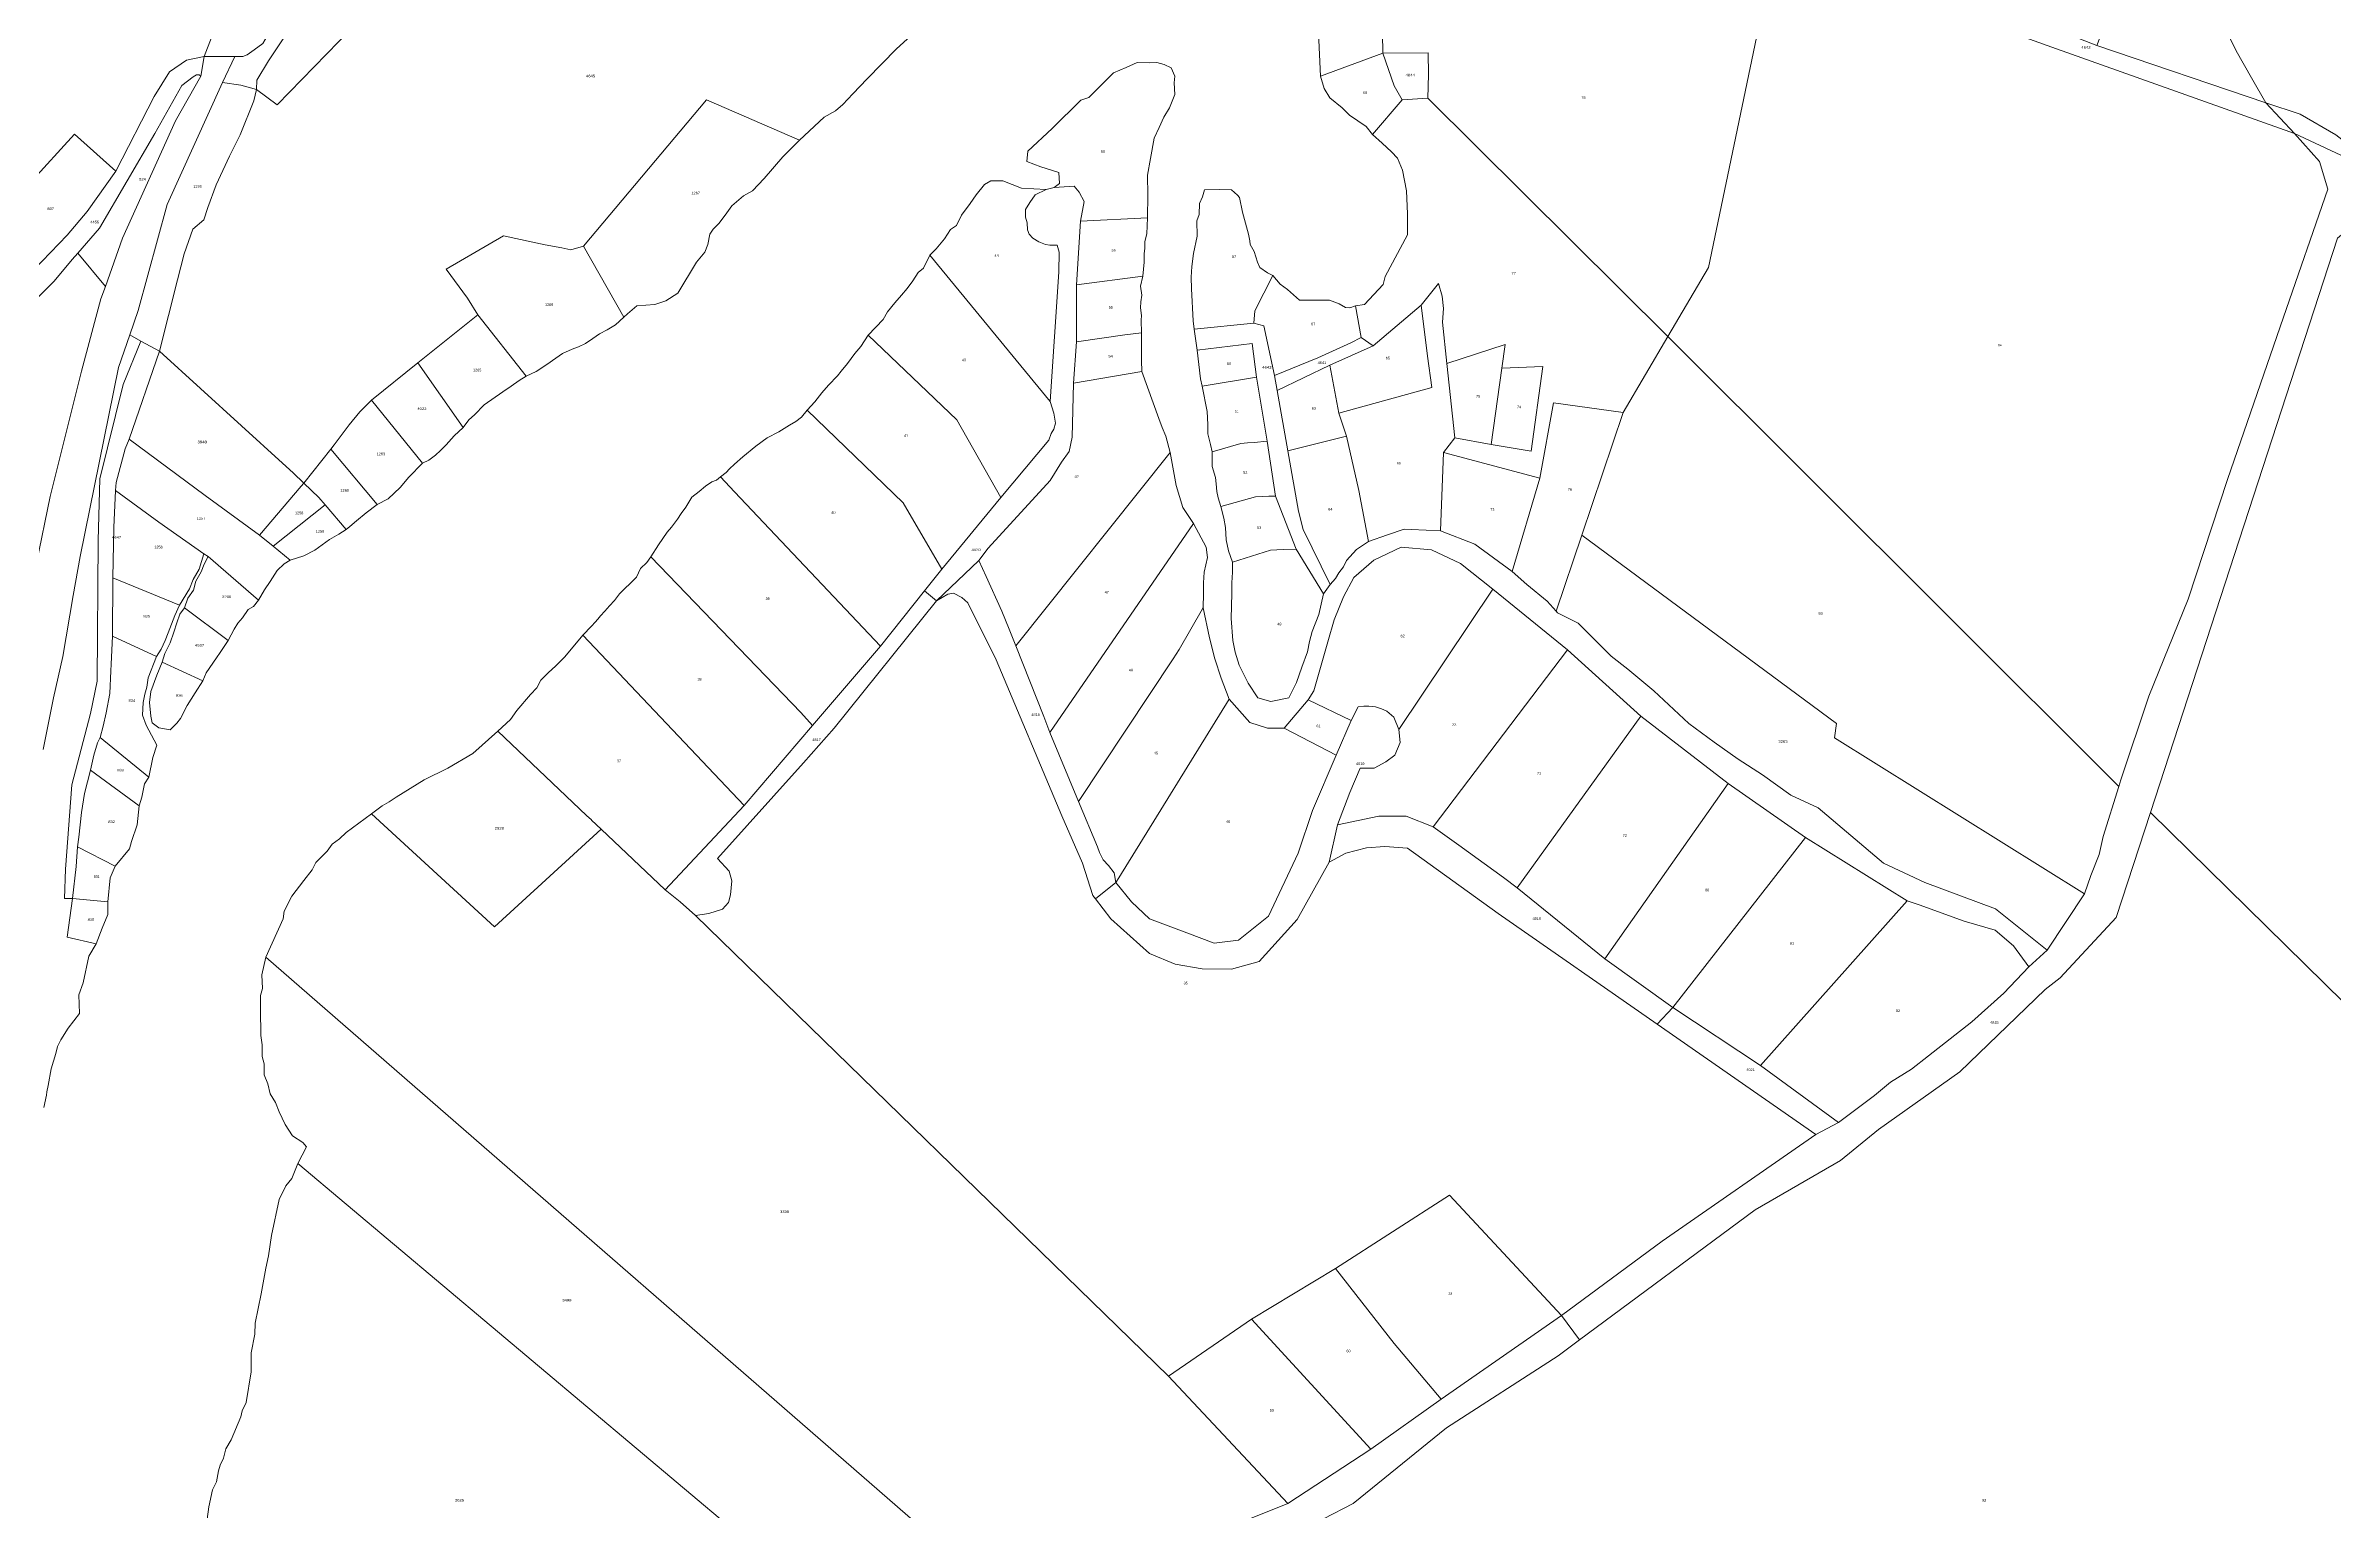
# Model space of a CAD drawing. Header units: metres. Extents: x 208626 to 229755, y 5040476 to 5064226.
# Drawn here: x 218932 to 220173, y 5042974 to 5043769 of the extents above; entities that cross this region are included whole.
import ezdxf

# ---------------------------------------------------------------- set-up
doc = ezdxf.new("R2010")
doc.units = ezdxf.units.M
doc.header["$LTSCALE"] = 0.56
doc.layers.add('6', color=7, linetype='Continuous', lineweight=13)
doc.layers.add('61', color=7, linetype='Continuous')

msp = doc.modelspace()

# ---------------------------------------------------------------- linework, layer by layer
at = {"layer": '6'}
for points in [[(218314.1113, 5045066.0185), (219204.8216, 5044172.7879), (219204.9107, 5044172.6985), (219239.8157, 5044141.6584), (219157.985, 5044013.0512), (219135.6842, 5043972.6972), (219104.2085, 5043917.9534), (219075.7407, 5043875.2517), (219043.2949, 5043816.5912), (219021.4711, 5043773.5678), (219017.4203, 5043763.2277), (219007.8264, 5043761.2023), (218998.6931, 5043754.9983), (218990.3798, 5043741.5609), (218969.6336, 5043701.1271), (218947.1979, 5043721.1393), (218923.1351, 5043694.7289)], [(219017.4203, 5043763.2277), (219021.4711, 5043773.5678), (219043.2949, 5043816.5912), (219075.7407, 5043875.2517), (219104.2085, 5043917.9534), (219135.6842, 5043972.6972), (219157.985, 5044013.0512), (219239.8157, 5044141.6584), (219404.3565, 5044429.334), (219549.0175, 5044668.791), (219575.1129, 5044711.4926)], [(219595.6553, 5044690.1969), (219439.7323, 5044429.3031), (219361.0068, 5044298.094), (219263.6634, 5044135.8549), (219246.2399, 5044105.5931), (219218.7292, 5044054.2396), (219181.1311, 5043994.633), (219174.1886, 5043982.9569), (219160.9565, 5043960.703), (219113.2712, 5043880.0048), (219082.0923, 5043822.2322), (219061.9178, 5043791.9703), (219049.4001, 5043770.3699), (219044.5651, 5043766.8087), (219040.7632, 5043764.2122), (219038.4204, 5043763.3343), (219034.2007, 5043763.3655), (219017.4203, 5043763.2277)], [(220173.8779, 5043720.7744), (220154.5832, 5043732.0877), (220135.9053, 5043738.1118), (220128.185, 5043751.6223), (220119.8214, 5043766.4195), (220106.9543, 5043792.1538), (220095.3738, 5043817.2447), (220087.9479, 5043832.454), (220083.0176, 5043842.878), (220078.3941, 5043856.8508), (220065.0767, 5043900.4517), (220061.7501, 5043912.8072), (220057.1437, 5043929.512), (220048.4136, 5043966.4472), (220048.021, 5043979.5336), (220043.1268, 5044004.8031), (220039.9587, 5044030.5441), (220035.6025, 5044043.6125), (220028.5456, 5044051.5335)], [(218993.2377, 5043603.4292), (219003.0016, 5043642.215), (219006.683, 5043656.2044), (219011.4096, 5043669.6334), (219017.3591, 5043674.6115), (219019.4364, 5043681.3374), (219023.9857, 5043693.7549), (219031.2369, 5043709.1715), (219036.9527, 5043720.8147), (219044.362, 5043739.2322), (219045.9514, 5043745.3389), (219057.0637, 5043737.1153), (219097.1526, 5043778.2539)], [(219408.3913, 5043781.3377), (219393.1299, 5043767.4329), (219377.1902, 5043751.154), (219369.3899, 5043743.0146), (219363.9636, 5043737.2492), (219359.8939, 5043733.8577), (219353.8547, 5043730.3996), (219340.3583, 5043717.9097), (219290.0714, 5043739.853), (219223.2653, 5043660.4296), (219216.444, 5043658.3761)], [(218926.4808, 5043488.4499), (218933.9144, 5043524.556), (218950.9056, 5043592.5206), (218961.525, 5043631.8126), (218963.9391, 5043638.6159), (218973.2064, 5043664.7329), (219001.879, 5043728.4497), (219015.6081, 5043752.6744), (219017.4203, 5043763.2277), (219034.2007, 5043763.3655), (219027.4264, 5043749.1819)], [(219027.4264, 5043749.1819), (218997.4794, 5043683.0788), (218981.702, 5043625.4409), (218977.1638, 5043612.3237), (218971.0825, 5043594.6445), (218950.1462, 5043492.1302), (218946.4057, 5043470.9338), (218940.7949, 5043437.8925), (218935.8075, 5043415.4493), (218930.1967, 5043387.3953)], [(220174.768, 5043664.6999), (220073.2638, 5043353.1551), (220054.7477, 5043296.3239), (220024.3134, 5043263.5204), (220016.1792, 5043257.2913), (219969.9626, 5043212.6327), (219925.8151, 5043181.3022), (219905.0764, 5043164.4799), (219858.7927, 5043137.7777), (219763.6438, 5043067.209), (219753.8274, 5043080.4872), (219808.3257, 5043120.7774), (219891.6947, 5043178.5609), (219904.0921, 5043185.1256), (219923.6789, 5043199.8157), (219932.2236, 5043206.9363), (219943.6165, 5043214.0568), (219952.8732, 5043221.1774), (219976.3711, 5043239.6909), (219993.7739, 5043255.26), (220007.3683, 5043269.5892), (220017.3048, 5043278.5884), (220037.5858, 5043309.1165), (220041.0265, 5043319.0738), (220045.5358, 5043330.4789), (220047.5991, 5043340.2689), (220056.1017, 5043367.2429), (220057.2786, 5043370.9764), (220072.4098, 5043416.37), (220093.7715, 5043468.8842), (220115.1332, 5043533.8594), (220145.3956, 5043621.9765), (220169.4276, 5043691.4021), (220165.0008, 5043706.3058), (220151.4766, 5043721.5143), (220227.2822, 5043686.0616)], [(219216.444, 5043658.3761), (219211.5219, 5043659.4403), (219202.4525, 5043661.2039), (219179.8799, 5043666.0239), (219148.8483, 5043647.8939), (219160.402, 5043632.1204), (219166.0086, 5043623.2274), (219133.3505, 5043597.1742), (219108.262, 5043576.8531), (219101.8831, 5043570.548), (219096.1953, 5043563.4636), (219088.0558, 5043552.6109), (219086.1468, 5043550.2233), (219071.5143, 5043531.9211), (219065.729, 5043537.475), (219060.0198, 5043542.6627), (218993.2377, 5043603.4292)], [(218923.295, 5043628.6267), (218936.0383, 5043641.3701), (218945.9395, 5043653.2593), (218948.9058, 5043656.6705), (218963.9391, 5043638.6159), (218961.525, 5043631.8126), (218950.9056, 5043592.5206), (218933.9144, 5043524.556), (218926.4808, 5043488.4499)], [(218930.1967, 5043387.3953), (218935.8075, 5043415.4493), (218940.7949, 5043437.8925), (218946.4057, 5043470.9338), (218950.1462, 5043492.1302), (218971.0825, 5043594.6445), (218977.1638, 5043612.3237), (218983.1681, 5043608.9005), (218973.4901, 5043585.385), (218960.9268, 5043534.1653), (218960.0721, 5043500.8313), (218959.5194, 5043424.5078), (218955.8133, 5043406.9885), (218945.706, 5043368.2438), (218942.3369, 5043322.424), (218941.6631, 5043306.5892), (218946.0219, 5043306.5735), (218943.2428, 5043285.59), (218958.9954, 5043281.9741), (218954.855, 5043275.246), (218951.905, 5043260.7535), (218949.531, 5043254.3097), (218949.8702, 5043244.1355), (218943.7656, 5043236.3352), (218939.8153, 5043229.8841), (218937.9159, 5043226.2209), (218937.1018, 5043222.5578), (218934.5241, 5043214.2818), (218932.896, 5043205.1918), (218932.082, 5043201.8), (218931.9463, 5043199.9006), (218930.5896, 5043193.2526)], [(219284.0352, 5043297.3414), (219291.2639, 5043298.3689), (219298.7528, 5043300.8652), (219301.998, 5043304.36), (219302.9965, 5043308.6037), (219303.7454, 5043316.0926), (219302.2476, 5043321.3348), (219296.0069, 5043328.3245), (219342.6154, 5043380.1848), (219359.1631, 5043398.9696), (219414.8305, 5043468.117), (219420.886, 5043471.6773), (219424.0668, 5043472.111), (219428.5601, 5043469.8644), (219431.8053, 5043466.8688), (219447.1638, 5043435.9957), (219482.7754, 5043351.5054), (219493.9477, 5043325.6695), (219499.5338, 5043308.2129), (219500.9537, 5043306.3873), (219509.3095, 5043295.6441), (219530.2575, 5043276.7909), (219544.1525, 5043271.0214), (219558.8865, 5043268.4117), (219574.7404, 5043268.2834), (219589.7242, 5043272.4455), (219610.3738, 5043295.2313), (219627.7984, 5043326.3189), (219636.8759, 5043331.2068), (219648.0482, 5043333.9999), (219658.0404, 5043334.747), (219670.3016, 5043333.9493), (219719.4878, 5043298.4371), (219805.7489, 5043238.3893), (219891.6947, 5043178.5609), (219808.3257, 5043120.7774), (219753.8274, 5043080.4872), (219692.9724, 5043145.6994), (219631.1648, 5043105.9222), (219585.6278, 5043078.4359)], [(219624.7256, 5042970.1325), (219640.7252, 5042978.455), (219691.4593, 5043019.3983), (219751.9841, 5043058.5614), (219763.6438, 5043067.209), (219858.7927, 5043137.7777), (219905.0764, 5043164.4799), (219925.8151, 5043181.3022), (219969.9626, 5043212.6327), (220016.1792, 5043257.2913), (220024.3134, 5043263.5204), (220054.7477, 5043296.3239), (220073.2638, 5043353.1551), (220188.741, 5043239.8993), (220237.696, 5043178.454), (220307.4776, 5043119.3533), (220323.2512, 5043108.1137), (220341.2707, 5043090.674), (220354.9, 5043077.4832), (220397.8063, 5043035.9575), (220387.9401, 5043026.7859), (220375.123, 5043019.6653), (220345.9287, 5043005.4241), (219974.1682, 5042605.9602)], [(219585.6278, 5043078.4359), (219540.5922, 5043047.4355), (219284.0352, 5043297.3414)], [(219019.1129, 5042969.9959), (219020.0485, 5042976.6228), (219021.9976, 5042985.9004), (219024.1026, 5042990.2664), (219025.35, 5042996.1136), (219026.2076, 5042999.3102), (219028.0008, 5043002.9744), (219029.1702, 5043008.0421), (219032.1328, 5043012.9538), (219037.3682, 5043025.4062), (219038.1188, 5043028.7842), (219040.241, 5043033.1463), (219042.9698, 5043049.8305), (219043.0477, 5043060.1217), (219044.9968, 5043070.257), (219045.0748, 5043076.1822), (219048.4272, 5043092.0868), (219051, 5043106.0422), (219052.3254, 5043112.8251), (219054.0406, 5043123.8179), (219058.1726, 5043143.3088), (219061.759, 5043150.7933), (219065.0334, 5043154.7694), (219068.3079, 5043162.8776), (219330.5275, 5042942.3347)], [(219459.1507, 5042919.7103), (219605.3894, 5042978.366), (219650.4462, 5043007.8742), (219688.5988, 5043034.9502), (219753.8274, 5043080.4872), (219763.6438, 5043067.209), (219751.9841, 5043058.5614), (219691.4593, 5043019.3983), (219640.7252, 5042978.455), (219624.7256, 5042970.1325)]]:
    msp.add_lwpolyline(points, dxfattribs=at)
for points in [[(219027.4264, 5043749.1819), (219034.2007, 5043763.3655), (219038.4204, 5043763.3343), (219040.7632, 5043764.2122), (219044.5651, 5043766.8087), (219049.4001, 5043770.3699), (219061.9178, 5043791.9703), (219082.0923, 5043822.2322), (219113.2712, 5043880.0048), (219160.9565, 5043960.703), (219174.1886, 5043982.9569), (219182.5611, 5043978.0163), (219111.8777, 5043858.2346), (219097.3565, 5043831.6125), (219087.1765, 5043812.9492), (219052.3515, 5043760.8821), (219046.0556, 5043750.4521), (219045.9514, 5043745.3389), (219037.3324, 5043747.7804)], [(219045.9514, 5043745.3389), (219046.0556, 5043750.4521), (219052.3515, 5043760.8821), (219087.1765, 5043812.9492), (219097.3565, 5043831.6125), (219144.6676, 5043877.1809), (219168.3374, 5043858.8227), (219097.1526, 5043778.2539), (219057.0637, 5043737.1153)], [(220044.1219, 5043769.2635), (220078.3941, 5043856.8508), (220083.0176, 5043842.878), (220087.9479, 5043832.454), (220095.3738, 5043817.2447), (220106.9543, 5043792.1538), (220119.8214, 5043766.4195), (220128.185, 5043751.6223), (220135.9053, 5043738.1118)], [(219656.4777, 5043786.3294), (219678.9137, 5043796.9146), (219692.9506, 5043806.8095), (219704.4563, 5043816.014), (219717.8029, 5043824.7583), (219729.3085, 5043831.2015), (219742.425, 5043834.193), (219745.9637, 5043826.044), (219793.5545, 5043816.6014), (219834.677, 5043814.0519), (219872.6861, 5043813.3436), (219865.7522, 5043803.2607), (219833.5178, 5043648.8044), (219811.4714, 5043611.4213), (219681.2895, 5043740.6776), (219681.6751, 5043753.4233), (219681.445, 5043765.2741), (219656.8013, 5043765.1602)], [(219865.7522, 5043803.2607), (219872.6861, 5043813.3436), (219910.69, 5043812.6355), (219933.8244, 5043808.8584), (219986.2309, 5043791.8617), (220044.1219, 5043769.2635), (220135.9053, 5043738.1118), (220151.4766, 5043721.5143), (220019.7522, 5043768.2552), (219967.3457, 5043787.1404), (219913.0507, 5043799.888)], [(219811.4714, 5043611.4213), (219833.5178, 5043648.8044), (219865.7522, 5043803.2607), (219913.0507, 5043799.888), (219967.3457, 5043787.1404), (220019.7522, 5043768.2552), (220151.4766, 5043721.5143), (220165.0008, 5043706.3058), (220169.4276, 5043691.4021), (220145.3956, 5043621.9765), (220115.1332, 5043533.8594), (220093.7715, 5043468.8842), (220072.4098, 5043416.37), (220057.2786, 5043370.9764), (220056.1017, 5043367.2429), (219963.2939, 5043459.8793)], [(219621.1437, 5043795.8994), (219656.4777, 5043786.3294), (219656.8013, 5043765.1602), (219622.9881, 5043752.5571)], [(218893.6373, 5043617.211), (218893.8605, 5043617.4434), (218916.0641, 5043638.1988), (218943.2634, 5043666.3287), (218954.0463, 5043679.1516), (218969.6336, 5043701.1271), (218990.3798, 5043741.5609), (218998.6931, 5043754.9983), (219007.8264, 5043761.2023), (219017.4203, 5043763.2277), (219015.6081, 5043752.6744), (219014.8619, 5043753.4206), (219013.3696, 5043753.4206), (219011.4689, 5043752.2895), (219005.4101, 5043747.4883), (218990.7994, 5043721.5758), (218960.6652, 5043670.1938), (218948.9058, 5043656.6705), (218945.9395, 5043653.2593), (218936.0383, 5043641.3701), (218923.295, 5043628.6267), (218902.8989, 5043607.4148)], [(219622.9881, 5043752.5571), (219656.8013, 5043765.1602), (219663.0359, 5043747.4403), (219667.4081, 5043739.8466), (219651.2136, 5043721.0385), (219647.7869, 5043725.2559), (219638.7686, 5043731.405), (219634.7393, 5043735.4343), (219628.0826, 5043740.8449), (219624.9803, 5043745.9732)], [(219656.8013, 5043765.1602), (219681.445, 5043765.2741), (219681.6751, 5043753.4233), (219681.2895, 5043740.6776), (219667.4081, 5043739.8466), (219663.0359, 5043747.4403)], [(218948.9058, 5043656.6705), (218960.6652, 5043670.1938), (218990.7994, 5043721.5758), (219005.4101, 5043747.4883), (219011.4689, 5043752.2895), (219013.3696, 5043753.4206), (219014.8619, 5043753.4206), (219015.6081, 5043752.6744), (219001.879, 5043728.4497), (218973.2064, 5043664.7329), (218963.9391, 5043638.6159)], [(218977.1638, 5043612.3237), (218981.702, 5043625.4409), (218997.4794, 5043683.0788), (219027.4264, 5043749.1819), (219037.3324, 5043747.7804), (219045.9514, 5043745.3389), (219044.362, 5043739.2322), (219036.9527, 5043720.8147), (219031.2369, 5043709.1715), (219023.9857, 5043693.7549), (219019.4364, 5043681.3374), (219017.3591, 5043674.6115), (219011.4096, 5043669.6334), (219006.683, 5043656.2044), (219003.0016, 5043642.215), (218993.2377, 5043603.4292), (218983.1681, 5043608.9005)], [(219463.7337, 5043706.2817), (219464.3909, 5043711.9775), (219477.535, 5043724.2454), (219493.089, 5043739.5802), (219497.38, 5043740.9476), (219510.8336, 5043754.477), (219517.6247, 5043757.3249), (219523.5396, 5043759.9537), (219530.3472, 5043759.915), (219534.2603, 5043759.9514), (219538.3155, 5043758.914), (219541.9936, 5043757.2164), (219544.0684, 5043752.6896), (219543.6939, 5043749.0002), (219544.0684, 5043742.5986), (219541.2391, 5043735.4311), (219537.9981, 5043730.3793), (219535.5884, 5043724.6835), (219532.8456, 5043719.0215), (219530.7689, 5043708.0343), (219529.2354, 5043698.8334), (219529.4544, 5043688.099), (219529.2354, 5043675.8311), (219492.8774, 5043673.9936), (219494.9195, 5043684.5974), (219492.1551, 5043689.6655), (219489.3907, 5043692.8906), (219478.6304, 5043692.2613), (219481.4783, 5043694.452), (219481.1222, 5043700.3031), (219471.4011, 5043703.4338)], [(219223.2653, 5043660.4296), (219290.0714, 5043739.853), (219340.3583, 5043717.9097), (219331.4482, 5043708.7876), (219321.2778, 5043697.1871), (219314.9214, 5043690.3539), (219310.154, 5043687.6524), (219303.7861, 5043682.2517), (219300.1426, 5043677.1642), (219296.6465, 5043672.7147), (219293.6272, 5043669.6954), (219291.7203, 5043666.9939), (219290.7088, 5043661.2812), (219289.013, 5043657.2115), (219284.6042, 5043651.7852), (219274.4299, 5043634.828), (219267.9862, 5043630.7583), (219261.8816, 5043628.7235), (219252.1513, 5043628.0606), (219247.099, 5043623.736), (219245.1027, 5043621.8599)], [(219642.0072, 5043628.0294), (219646.9747, 5043628.749), (219657.0154, 5043639.6534), (219658.095, 5043643.864), (219670.1871, 5043666.5366), (219670.1871, 5043677.9809), (219669.6473, 5043690.3968), (219667.474, 5043701.7072), (219664.92, 5043708.1228), (219661.6644, 5043711.5388), (219656.4853, 5043716.294), (219651.2136, 5043721.0385), (219667.4081, 5043739.8466), (219681.2895, 5043740.6776), (219811.4714, 5043611.4213), (219787.302, 5043570.2023), (219749.4689, 5043575.4161), (219742.1042, 5043534.5295), (219689.7444, 5043548.5228), (219695.9352, 5043556.4711), (219715.654, 5043552.753), (219737.279, 5043549.2588), (219743.6787, 5043595.0543), (219721.4705, 5043594.2612), (219723.1592, 5043607.0589), (219691.6888, 5043596.7447), (219689.3188, 5043619.2219), (219689.8063, 5043626.6433), (219689.1348, 5043633.3588), (219687.1201, 5043640.0743), (219677.7524, 5043628.4171), (219651.579, 5043606.4146), (219645.1434, 5043610.7796)], [(220135.9053, 5043738.1118), (220154.5832, 5043732.0877), (220173.8779, 5043720.7744), (220195.2404, 5043704.2061), (220244.3681, 5043702.8649), (220447.1298, 5043651.3489), (220729.3767, 5043573.8926), (220725.7221, 5043554.3311), (220227.2822, 5043686.0616), (220151.4766, 5043721.5143)], [(218895.2816, 5043660.4827), (218923.1351, 5043694.7289), (218947.1979, 5043721.1393), (218969.6336, 5043701.1271), (218954.0463, 5043679.1516), (218943.2634, 5043666.3287), (218916.0641, 5043638.1988)], [(219408.234, 5043473.4275), (219417.6285, 5043485.2663), (219449.7455, 5043524.1486), (219475.7448, 5043555.1488), (219476.9509, 5043558.8172), (219478.3331, 5043561.1208), (219479.2545, 5043564.346), (219478.3331, 5043569.8748), (219476.3344, 5043576.0873), (219481.0401, 5043646.4759), (219481.2592, 5043657.2102), (219480.1639, 5043660.9344), (219476.2206, 5043660.9344), (219473.8109, 5043661.3726), (219470.3058, 5043662.687), (219467.0197, 5043664.6586), (219465.0481, 5043666.8493), (219464.1718, 5043669.259), (219463.9528, 5043672.9832), (219463.0765, 5043676.0502), (219463.0765, 5043680.2125), (219465.3348, 5043684.088), (219468.3341, 5043688.3181), (219474.249, 5043691.166), (219478.6304, 5043692.2613), (219489.3907, 5043692.8906), (219492.1551, 5043689.6655), (219494.9195, 5043684.5974), (219492.8774, 5043673.9936), (219490.7729, 5043639.4455), (219490.7729, 5043608.5764), (219489.0598, 5043586.1231), (219488.3615, 5043556.7959), (219486.7238, 5043548.9969), (219482.4801, 5043543.2554), (219476.489, 5043533.2702), (219442.789, 5043496.5747), (219437.7964, 5043489.8347), (219414.8305, 5043468.117)], [(219411.1571, 5043655.4577), (219414.6622, 5043658.9628), (219419.0436, 5043664.4395), (219422.3296, 5043669.4781), (219425.6156, 5043671.6688), (219428.2445, 5043677.1455), (219433.064, 5043683.4985), (219436.35, 5043688.3181), (219440.7314, 5043693.7948), (219444.2365, 5043695.7664), (219450.8086, 5043695.7664), (219460.8858, 5043691.8232), (219474.249, 5043691.166), (219468.3341, 5043688.3181), (219465.3348, 5043684.088), (219463.0765, 5043680.2125), (219463.0765, 5043676.0502), (219463.9528, 5043672.9832), (219464.1718, 5043669.259), (219465.0481, 5043666.8493), (219467.0197, 5043664.6586), (219470.3058, 5043662.687), (219473.8109, 5043661.3726), (219476.2206, 5043660.9344), (219480.1639, 5043660.9344), (219481.2592, 5043657.2102), (219481.0401, 5043646.4759), (219476.3344, 5043576.0873)], [(219552.8205, 5043643.4984), (219553.2096, 5043649.4317), (219554.233, 5043656.3879), (219556.1764, 5043665.7809), (219555.9605, 5043674.2021), (219557.256, 5043677.549), (219557.364, 5043683.4871), (219559.0914, 5043687.1579), (219560.1241, 5043690.9469), (219568.1761, 5043691.0477), (219574.8018, 5043690.9469), (219577.9853, 5043688.1296), (219579.1729, 5043686.726), (219580.7771, 5043678.9158), (219583.9233, 5043666.9685), (219584.787, 5043663.2977), (219585.003, 5043661.3543), (219587.0336, 5043657.465), (219588.8212, 5043651.6554), (219590.0714, 5043648.7906), (219594.288, 5043645.8587), (219597.2282, 5043644.4501), (219587.4227, 5043625.2871), (219586.9767, 5043618.5842), (219554.6048, 5043615.464), (219554.0719, 5043619.9062), (219553.1123, 5043637.176)], [(220073.2638, 5043353.1551), (220174.768, 5043664.6999), (220196.7511, 5043683.0566), (220227.2822, 5043686.0616), (220725.7221, 5043554.3311), (220699.6429, 5043433.0841), (220688.4, 5043381.6878), (220681.9754, 5043349.5652), (220667.7785, 5043278.854), (220596.514, 5043220.6752), (220404.9193, 5043042.5696), (220397.8063, 5043035.9575), (220354.9, 5043077.4832), (220341.2707, 5043090.674), (220323.2512, 5043108.1137), (220307.4776, 5043119.3533), (220237.696, 5043178.454), (220188.741, 5043239.8993)], [(219490.7729, 5043639.4455), (219492.8774, 5043673.9936), (219529.2354, 5043675.8311), (219528.7972, 5043667.0684), (219527.7019, 5043662.906), (219527.7019, 5043659.4009), (219527.4828, 5043656.334), (219527.4828, 5043651.7335), (219526.7101, 5043644.0528)], [(219148.8483, 5043647.8939), (219179.8799, 5043666.0239), (219202.4525, 5043661.2039), (219211.5219, 5043659.4403), (219216.444, 5043658.3761), (219223.2653, 5043660.4296), (219245.1027, 5043621.8599), (219240.7097, 5043617.7314), (219236.1013, 5043615.0299), (219231.9696, 5043612.8051), (219228.3065, 5043610.4097), (219224.3418, 5043607.561), (219220.528, 5043605.813), (219217.0319, 5043604.5417), (219211.9467, 5043602.158), (219208.2918, 5043599.6154), (219203.3655, 5043596.2783), (219197.6447, 5043592.4644), (219192.2405, 5043589.9066), (219166.0086, 5043623.2274), (219160.402, 5043632.1204)], [(219377.7477, 5043612.1492), (219385.7451, 5043620.6257), (219388.1548, 5043624.788), (219392.0981, 5043629.6075), (219395.8222, 5043633.7698), (219398.8892, 5043637.494), (219401.9562, 5043641.6563), (219404.7469, 5043646.1494), (219407.652, 5043648.4475), (219411.1571, 5043655.4577), (219476.3344, 5043576.0873), (219478.3331, 5043569.8748), (219479.2545, 5043564.346), (219478.3331, 5043561.1208), (219476.9509, 5043558.8172), (219475.7448, 5043555.1488), (219449.7455, 5043524.1486), (219425.7463, 5043566.1489)], [(219490.7729, 5043608.5764), (219490.7729, 5043639.4455), (219526.7101, 5043644.0528), (219525.4572, 5043638.6933), (219526.1509, 5043633.8376), (219525.6884, 5043630.1381), (219525.4572, 5043626.901), (219526.0485, 5043622.7433), (219525.8158, 5043620.183), (219526.0097, 5043613.3943), (219516.8514, 5043612.2822)], [(219586.9767, 5043618.5842), (219587.4227, 5043625.2871), (219597.2282, 5043644.4501), (219601.1773, 5043639.8633), (219605.1466, 5043636.9538), (219611.735, 5043631.0354), (219627.9584, 5043631.042), (219633.2403, 5043629.0433), (219636.7146, 5043627.058), (219639.0543, 5043627.0152), (219642.0072, 5043628.0294), (219645.1434, 5043610.7796), (219639.5473, 5043608.0556), (219621.6391, 5043599.8623), (219598.1387, 5043590.2367), (219592.3342, 5043617.25)], [(219633.0634, 5043569.8744), (219683.4407, 5043583.7966), (219681.1551, 5043600.8116), (219677.7524, 5043628.4171), (219687.1201, 5043640.0743), (219689.1348, 5043633.3588), (219689.8063, 5043626.6433), (219689.3188, 5043619.2219), (219691.6888, 5043596.7447), (219695.9352, 5043556.4711), (219689.7444, 5043548.5228), (219688.1581, 5043505.9571), (219680.4338, 5043506.4159), (219672.3005, 5043506.7172), (219668.3677, 5043506.8628), (219659.4806, 5043503.7626), (219649.1514, 5043500.1594), (219643.7887, 5043527.8667), (219637.0854, 5043557.3615)], [(219628.1476, 5043595.7941), (219651.579, 5043606.4146), (219677.7524, 5043628.4171), (219681.1551, 5043600.8116), (219683.4407, 5043583.7966), (219633.0634, 5043569.8744)], [(219133.3505, 5043597.1742), (219166.0086, 5043623.2274), (219192.2405, 5043589.9066), (219188.4278, 5043587.5382), (219184.0118, 5043584.4208), (219179.5288, 5043581.3406), (219169.3829, 5043574.3634), (219164.1144, 5043568.9455), (219161.1541, 5043566.1346), (219157.9168, 5043562.1123)], [(219344.6076, 5043571.425), (219348.8447, 5043576.0593), (219352.4859, 5043580.8261), (219356.1934, 5043584.997), (219361.0925, 5043590.1609), (219363.0787, 5043592.5443), (219366.4551, 5043596.8476), (219370.4274, 5043602.1439), (219373.8038, 5043606.05), (219377.7477, 5043612.1492), (219425.7463, 5043566.1489), (219449.7455, 5043524.1486), (219417.6285, 5043485.2663), (219396.6292, 5043521.2665)], [(219489.0598, 5043586.1231), (219490.7729, 5043608.5764), (219516.8514, 5043612.2822), (219526.0097, 5043613.3943), (219526.0485, 5043604.0453), (219525.971, 5043598.3815), (219526.0679, 5043592.4075)], [(219554.6048, 5043615.464), (219586.9767, 5043618.5842), (219592.3342, 5043617.25), (219598.1387, 5043590.2367), (219599.4782, 5043582.1997), (219605.3561, 5043549.3174), (219611.1657, 5043516.6944), (219613.678, 5043506.6909), (219628.3507, 5043476.8394), (219624.6099, 5043471.8889), (219609.825, 5043496.1374), (219598.6107, 5043524.8893), (219594.1839, 5043554.6801), (219588.3157, 5043589.3437), (219586.0832, 5043607.6503), (219556.1676, 5043604.0782)], [(219764.847, 5043503.6547), (219787.302, 5043570.2023), (219811.4714, 5043611.4213), (219963.2939, 5043459.8793), (220056.1017, 5043367.2429), (220047.5991, 5043340.2689), (220045.5358, 5043330.4789), (220041.0265, 5043319.0738), (220037.5858, 5043309.1165), (219901.8499, 5043393.6732), (219902.9625, 5043401.4613)], [(218941.6631, 5043306.5892), (218942.3369, 5043322.424), (218945.706, 5043368.2438), (218955.8133, 5043406.9885), (218959.5194, 5043424.5078), (218960.0721, 5043500.8313), (218960.9268, 5043534.1653), (218973.4901, 5043585.385), (218983.1681, 5043608.9005), (218993.2377, 5043603.4292), (218976.7461, 5043555.7308), (218974.716, 5043550.4319), (218969.6969, 5043532.2379), (218969.4713, 5043527.8371), (218968.4422, 5043507.7701), (218967.897, 5043480.5937), (218967.7292, 5043448.8916), (218967.0435, 5043433.637), (218966.8839, 5043430.0867), (218966.3361, 5043417.8238), (218964.3836, 5043407.269), (218962.7686, 5043399.986), (218961.1036, 5043393.9596), (218959.6585, 5043391.0695), (218957.6246, 5043384.2884), (218955.8222, 5043376.1776), (218952.668, 5043363.5608), (218950.8656, 5043353.1971), (218949.5429, 5043339.7691), (218948.7382, 5043334.5528), (218948.0978, 5043323.8732), (218946.0219, 5043306.5735)], [(218976.7461, 5043555.7308), (218993.2377, 5043603.4292), (219060.0198, 5043542.6627), (219065.729, 5043537.475), (219071.5143, 5043531.9211), (219070.1805, 5043530.2528), (219047.5422, 5043503.5784), (219018.0954, 5043525.1457)], [(219556.1676, 5043604.0782), (219586.0832, 5043607.6503), (219588.3157, 5043589.3437), (219558.8466, 5043584.4322), (219557.9536, 5043588.4507)], [(219598.1387, 5043590.2367), (219621.6391, 5043599.8623), (219639.5473, 5043608.0556), (219645.1434, 5043610.7796), (219651.579, 5043606.4146), (219628.1476, 5043595.7941), (219599.4782, 5043582.1997)], [(219691.6888, 5043596.7447), (219723.1592, 5043607.0589), (219721.4705, 5043594.2612), (219715.654, 5043552.753), (219695.9352, 5043556.4711)], [(219108.262, 5043576.8531), (219133.3505, 5043597.1742), (219157.9168, 5043562.1123), (219153.1495, 5043557.5039), (219148.8589, 5043552.7366), (219145.6807, 5043549.5583), (219142.9792, 5043547.0158), (219139.3242, 5043544.3143), (219135.9883, 5043542.6627)], [(219437.7964, 5043489.8347), (219442.789, 5043496.5747), (219476.489, 5043533.2702), (219482.4801, 5043543.2554), (219486.7238, 5043548.9969), (219488.3615, 5043556.7959), (219489.0598, 5043586.1231), (219526.0679, 5043592.4075), (219535.3103, 5043566.8819), (219537.2111, 5043561.9941), (219539.1427, 5043557.3674), (219541.5559, 5043548.5524), (219457.7375, 5043443.7066), (219454.1464, 5043452.7541), (219450.1453, 5043462.3667), (219441.6515, 5043481.2597)], [(219558.8466, 5043584.4322), (219588.3157, 5043589.3437), (219594.1839, 5043554.6801), (219587.0358, 5043553.8895), (219583.4468, 5043553.6651), (219579.8856, 5043553.4426), (219564.2422, 5043548.8705), (219563.3484, 5043552.8926), (219562.0077, 5043558.7021), (219562.0077, 5043563.6179), (219561.5608, 5043570.7682)], [(219599.4782, 5043582.1997), (219628.1476, 5043595.7941), (219633.0634, 5043569.8744), (219637.0854, 5043557.3615), (219605.3561, 5043549.3174)], [(219715.654, 5043552.753), (219721.4705, 5043594.2612), (219743.6787, 5043595.0543), (219737.279, 5043549.2588)], [(219086.1468, 5043550.2233), (219088.0558, 5043552.6109), (219096.1953, 5043563.4636), (219101.8831, 5043570.548), (219108.262, 5043576.8531), (219135.9883, 5043542.6627), (219128.5985, 5043535.12), (219123.7509, 5043529.5355), (219117.2355, 5043523.3379), (219111.3022, 5043520.1977)], [(219727.1209, 5043483.9925), (219742.1042, 5043534.5295), (219749.4689, 5043575.4161), (219787.302, 5043570.2023), (219764.847, 5043503.6547), (219750.9174, 5043462.3728), (219746.0582, 5043467.8858), (219734.9935, 5043476.8818)], [(219297.6685, 5043535.2773), (219300.714, 5043537.6607), (219302.5015, 5043539.5806), (219305.1497, 5043542.1626), (219309.784, 5043546.1349), (219316.8017, 5043551.9609), (219322.8925, 5043556.529), (219329.3143, 5043559.7068), (219335.0079, 5043563.2819), (219338.3844, 5043565.268), (219341.496, 5043567.7176), (219344.6076, 5043571.425), (219396.6292, 5043521.2665), (219417.6285, 5043485.2663), (219408.234, 5043473.4275), (219384.3936, 5043443.3839), (219305.1067, 5043527.2306)], [(218969.4713, 5043527.8371), (218969.6969, 5043532.2379), (218974.716, 5043550.4319), (218976.7461, 5043555.7308), (219018.0954, 5043525.1457), (219047.5422, 5043503.5784), (219054.9267, 5043497.6121), (219064.1911, 5043490.034), (219060.8219, 5043488.0596), (219057.167, 5043484.4046), (219053.3088, 5043478.4832), (219050.2565, 5043474.0743), (219046.9966, 5043468.3546), (219019.7535, 5043492.1156), (219017.2802, 5043493.4626), (218992.9667, 5043510.625)], [(219071.5143, 5043531.9211), (219086.1468, 5043550.2233), (219111.3022, 5043520.1977), (219105.3171, 5043515.7102), (219100.1105, 5043511.38), (219096.577, 5043508.4003), (219094.5112, 5043506.8112), (219083.0888, 5043520.1152), (219079.7288, 5043524.0352)], [(219564.2422, 5043540.8265), (219564.2422, 5043543.061), (219564.2422, 5043548.8705), (219579.8856, 5043553.4426), (219583.4468, 5043553.6651), (219587.0358, 5043553.8895), (219594.1839, 5043554.6801), (219598.6107, 5043524.8893), (219595.0356, 5043524.8893), (219591.4465, 5043524.6649), (219587.8853, 5043524.4424), (219568.9676, 5043519.2235), (219567.6116, 5043523.8892), (219566.9235, 5043527.4198), (219566.4766, 5043531.4418), (219566.0297, 5043535.0169)], [(219605.3561, 5043549.3174), (219637.0854, 5043557.3615), (219643.7887, 5043527.8667), (219649.1514, 5043500.1594), (219642.6861, 5043495.8971), (219637.1206, 5043489.8256), (219635.6027, 5043486.4526), (219633.073, 5043483.2482), (219631.2178, 5043480.2125), (219628.3507, 5043476.8394), (219613.678, 5043506.6909), (219611.1657, 5043516.6944)], [(219457.7375, 5043443.7066), (219541.5559, 5043548.5524), (219544.8145, 5043530.6303), (219548.3645, 5043518.7333), (219554.2413, 5043509.9016), (219476.2663, 5043396.6272), (219472.9997, 5043405.272)], [(219688.1581, 5043505.9571), (219689.7444, 5043548.5228), (219742.1042, 5043534.5295), (219727.1209, 5043483.9925), (219706.7026, 5043498.7908)], [(218967.897, 5043480.5937), (218968.4422, 5043507.7701), (218969.4713, 5043527.8371), (218992.9667, 5043510.625), (219017.2802, 5043493.4626), (219014.7376, 5043485.1992), (219011.5594, 5043479.6373), (219009.574, 5043474.5849), (219004.0761, 5043465.6508)], [(219047.5422, 5043503.5784), (219070.1805, 5043530.2528), (219071.5143, 5043531.9211), (219079.7288, 5043524.0352), (219083.0888, 5043520.1152), (219054.9267, 5043497.6121)], [(219259.7333, 5043491.9133), (219264.0366, 5043498.3352), (219268.6709, 5043505.2204), (219270.9219, 5043508.001), (219274.2321, 5043512.3043), (219276.2183, 5043515.4159), (219278.8664, 5043518.7924), (219282.1105, 5043524.2211), (219286.0165, 5043527.3328), (219289.393, 5043530.1796), (219292.968, 5043532.5629), (219295.4176, 5043533.4898), (219297.6685, 5043535.2773), (219305.1067, 5043527.2306), (219384.3936, 5043443.3839), (219347.4306, 5043400.4674), (219341.2204, 5043407.4399)], [(219568.9676, 5043519.2235), (219587.8853, 5043524.4424), (219591.4465, 5043524.6649), (219595.0356, 5043524.8893), (219598.6107, 5043524.8893), (219609.825, 5043496.1374), (219603.0353, 5043495.8891), (219599.4463, 5043495.6647), (219595.8851, 5043495.4422), (219575.4145, 5043488.9872), (219573.18, 5043495.2436), (219571.8393, 5043501.0532), (219571.6115, 5043507.8891), (219570.6115, 5043512.8892)], [(219054.9267, 5043497.6121), (219083.0888, 5043520.1152), (219094.5112, 5043506.8112), (219090.5662, 5043504.2588), (219085.4532, 5043501.2492), (219077.5076, 5043495.5284), (219071.6225, 5043492.388), (219064.1911, 5043490.034)], [(219476.2663, 5043396.6272), (219554.2413, 5043509.9016), (219560.9642, 5043497.1967), (219561.8541, 5043491.5011), (219560.0526, 5043483.6245), (219559.6057, 5043477.8149), (219559.6057, 5043472.0053), (219559.3487, 5043464.1699), (219559.0148, 5043463.7415), (219546.3177, 5043441.5818), (219543.0657, 5043436.6621), (219491.8529, 5043359.1864)], [(219750.9174, 5043462.3728), (219764.847, 5043503.6547), (219902.9625, 5043401.4613), (219901.8499, 5043393.6732), (220037.5858, 5043309.1165), (220017.3048, 5043278.5884), (219989.3172, 5043300.942), (219950.9752, 5043315.2813), (219928.552, 5043325.8053), (219910.7541, 5043340.6841), (219892.9492, 5043355.8452), (219878.295, 5043362.5587), (219862.9093, 5043373.6466), (219849.635, 5043382.1994), (219836.5683, 5043391.3744), (219822.8561, 5043401.4613), (219803.9421, 5043419.2628), (219789.7963, 5043431.059), (219780.7189, 5043438.0416), (219772.3397, 5043446.4208), (219762.7763, 5043455.9782), (219751.6504, 5043461.5412)], [(219006.825, 5043464.2763), (219008.5431, 5043469.4306), (219011.6357, 5043473.8977), (219013.0102, 5043478.7084), (219015.8966, 5043483.7845), (219017.4773, 5043487.9861), (219019.7535, 5043492.1156), (219046.9966, 5043468.3546), (219044.2951, 5043465.0174), (219041.4347, 5043463.2694), (219038.2565, 5043458.8199), (219035.6751, 5043455.9621), (219033.8301, 5043452.7575), (219030.4313, 5043446.5426)], [(219222.8574, 5043449.4762), (219227.5579, 5043454.2429), (219229.6102, 5043456.4939), (219231.0005, 5043458.0828), (219232.5232, 5043459.8703), (219234.9066, 5043462.5185), (219237.29, 5043465.2329), (219240.0706, 5043468.2783), (219242.8511, 5043471.9195), (219245.6317, 5043474.7001), (219248.6109, 5043477.4807), (219252.0536, 5043480.8571), (219254.1617, 5043485.5021), (219257.5486, 5043488.8017), (219259.7333, 5043491.9133), (219341.2204, 5043407.4399), (219347.4306, 5043400.4674), (219310.4854, 5043357.0318)], [(219414.8305, 5043468.117), (219437.7964, 5043489.8347), (219441.6515, 5043481.2597), (219450.1453, 5043462.3667), (219454.1464, 5043452.7541), (219457.7375, 5043443.7066), (219472.9997, 5043405.272), (219476.2663, 5043396.6272), (219491.8529, 5043359.1864), (219502.1173, 5043334.5285), (219503.1173, 5043331.5285), (219505.1172, 5043327.5285), (219508.1171, 5043324.5285), (219511.117, 5043320.5284), (219512.0713, 5043315.2813), (219500.9537, 5043306.3873), (219499.5338, 5043308.2129), (219493.9477, 5043325.6695), (219482.7754, 5043351.5054), (219447.1638, 5043435.9957), (219431.8053, 5043466.8688), (219428.5601, 5043469.8644), (219424.0668, 5043472.111), (219420.886, 5043471.6773)], [(219574.6263, 5043458.3773), (219574.9676, 5043472.0053), (219574.9676, 5043477.8149), (219575.4145, 5043483.6245), (219575.4145, 5043488.9872), (219595.8851, 5043495.4422), (219599.4463, 5043495.6647), (219603.0353, 5043495.8891), (219609.825, 5043496.1374), (219624.6099, 5043471.8889), (219622.1501, 5043460.6418), (219618.6219, 5043451.4685), (219617.0138, 5043445.9375), (219616.0923, 5043440.4087), (219612.8672, 5043432.1155), (219610.1028, 5043423.8223), (219605.9205, 5043415.4812), (219596.0417, 5043413.3643), (219588.9853, 5043415.4812), (219583.841, 5043423.3615), (219578.9896, 5043433.1258), (219576.7551, 5043440.2761), (219575.5783, 5043446.5291)], [(219616.4579, 5043414.4047), (219619.4192, 5043419.1884), (219627.1002, 5043445.7226), (219630.543, 5043457.6764), (219635.4794, 5043470.1619), (219641.0655, 5043480.6359), (219652.0296, 5043490.1679), (219666.773, 5043497.0789), (219683.3594, 5043495.6967), (219699.0216, 5043488.3168), (219716.4783, 5043474.3515), (219665.5048, 5043398.2404), (219662.7977, 5043404.9169), (219659.1361, 5043408.1062), (219656.1831, 5043409.5236), (219652.8758, 5043410.5866), (219649.2141, 5043410.941), (219646.4886, 5043410.8503), (219643.4263, 5043410.4685), (219639.669, 5043403.1283)], [(218967.7292, 5043448.8916), (218967.897, 5043480.5937), (219004.0761, 5043465.6508), (219001.548, 5043460.0912), (218997.893, 5043450.7154), (218996.3039, 5043446.5837), (218994.238, 5043441.8164), (218991.7057, 5043437.8175)], [(218994.637, 5043434.7337), (218996.1728, 5043439.5356), (218999.0459, 5043445.2472), (219001.0808, 5043451.0126), (219002.7016, 5043456.0294), (219004.2495, 5043460.8857), (219006.825, 5043464.2763), (219030.4313, 5043446.5426), (219026.2276, 5043440.0057), (219024.2723, 5043437.2079), (219018.5841, 5043428.9661), (219016.6813, 5043424.5595)], [(219267.5491, 5043311.3497), (219310.4854, 5043357.0318), (219347.4306, 5043400.4674), (219384.3936, 5043443.3839), (219408.234, 5043473.4275), (219414.8305, 5043468.117), (219359.1631, 5043398.9696), (219342.6154, 5043380.1848), (219296.0069, 5043328.3245), (219302.2476, 5043321.3348), (219303.7454, 5043316.0926), (219302.9965, 5043308.6037), (219301.998, 5043304.36), (219298.7528, 5043300.8652), (219291.2639, 5043298.3689), (219284.0352, 5043297.3414), (219275.7869, 5043304.8593)], [(219491.8529, 5043359.1864), (219543.0657, 5043436.6621), (219546.3177, 5043441.5818), (219559.0148, 5043463.7415), (219559.3487, 5043464.1699), (219562.8769, 5043447.9404), (219565.6994, 5043436.6502), (219569.2276, 5043426.0657), (219573.4614, 5043414.7756), (219513.601, 5043317.7605), (219512.0713, 5043315.2813), (219511.117, 5043320.5284), (219508.1171, 5043324.5285), (219505.1172, 5043327.5285), (219503.1173, 5043331.5285), (219502.1173, 5043334.5285)], [(219632.2045, 5043346.6176), (219638.9707, 5043364.0253), (219644.5568, 5043377.2924), (219652.2378, 5043377.2924), (219658.5222, 5043380.7837), (219663.41, 5043384.2751), (219666.2031, 5043391.2578), (219665.5048, 5043398.2404), (219716.4783, 5043474.3515), (219756.9778, 5043441.533), (219684.2286, 5043345.4186), (219669.4824, 5043351.1533), (219654.7361, 5043351.1533)], [(218961.1036, 5043393.9596), (218962.7686, 5043399.986), (218964.3836, 5043407.269), (218966.3361, 5043417.8238), (218966.8839, 5043430.0867), (218967.0435, 5043433.637), (218967.7292, 5043448.8916), (218991.7057, 5043437.8175), (218987.0668, 5043426.3062), (218986.3796, 5043421.1519), (218985.3487, 5043417.3721), (218984.3179, 5043412.905), (218983.9742, 5043406.0326), (218986.036, 5043400.5347), (218991.8544, 5043389.6934), (218989.6296, 5043383.0191), (218987.4048, 5043372.3721)], [(219176.7128, 5043397.307), (219183.6642, 5043403.7288), (219187.0407, 5043408.6279), (219194.4556, 5043417.2345), (219197.9644, 5043420.8758), (219200.1492, 5043425.0467), (219204.3201, 5043429.1514), (219208.0937, 5043432.6602), (219213.1474, 5043437.7087), (219222.8574, 5043449.4762), (219310.4854, 5043357.0318), (219267.5491, 5043311.3497), (219232.9063, 5043344.1317), (219227.6934, 5043349.0646), (219227.5667, 5043349.1845), (219224.9531, 5043351.6578)], [(219684.2286, 5043345.4186), (219756.9778, 5043441.533), (219796.826, 5043405.4765), (219729.7454, 5043312.3536), (219722.4103, 5043317.9283), (219698.1556, 5043335.5878)], [(218987.8756, 5043412.8683), (218988.5778, 5043418.7698), (218991.8775, 5043427.6807), (218994.637, 5043434.7337), (219016.6813, 5043424.5595), (219012.6116, 5043418.1157), (219008.2028, 5043411.3329), (219004.5673, 5043404.1543), (219002.6603, 5043401.6118), (218999.0459, 5043398.1063), (218992.9413, 5043399.1237), (218989.2827, 5043401.9076), (218988.5601, 5043405.5203)], [(219512.0713, 5043315.2813), (219513.601, 5043317.7605), (219573.4614, 5043414.7756), (219584.7515, 5043402.0742), (219594.2816, 5043398.9387), (219603.3591, 5043398.9387), (219631.5062, 5043384.324), (219618.721, 5043354.2496), (219611.04, 5043331.2068), (219594.9319, 5043297.0837), (219578.5471, 5043283.9759), (219565.4393, 5043282.3374), (219550.5073, 5043287.9631), (219530.2575, 5043295.6441), (219520.5389, 5043304.6968)], [(219603.3591, 5043398.9387), (219616.4579, 5043414.4047), (219639.669, 5043403.1283), (219631.5062, 5043384.324)], [(219500.9537, 5043306.3873), (219512.0713, 5043315.2813), (219520.5389, 5043304.6968), (219530.2575, 5043295.6441), (219550.5073, 5043287.9631), (219565.4393, 5043282.3374), (219578.5471, 5043283.9759), (219594.9319, 5043297.0837), (219611.04, 5043331.2068), (219618.721, 5043354.2496), (219631.5062, 5043384.324), (219639.669, 5043403.1283), (219643.4263, 5043410.4685), (219646.4886, 5043410.8503), (219649.2141, 5043410.941), (219652.8758, 5043410.5866), (219656.1831, 5043409.5236), (219659.1361, 5043408.1062), (219662.7977, 5043404.9169), (219665.5048, 5043398.2404), (219666.2031, 5043391.2578), (219663.41, 5043384.2751), (219658.5222, 5043380.7837), (219652.2378, 5043377.2924), (219644.5568, 5043377.2924), (219638.9707, 5043364.0253), (219632.2045, 5043346.6176), (219627.7984, 5043326.3189), (219610.3738, 5043295.2313), (219589.7242, 5043272.4455), (219574.7404, 5043268.2834), (219558.8865, 5043268.4117), (219544.1525, 5043271.0214), (219530.2575, 5043276.7909), (219509.3095, 5043295.6441)], [(219729.7454, 5043312.3536), (219796.826, 5043405.4765), (219844.2612, 5043368.9132), (219777.2275, 5043273.9489)], [(218955.8222, 5043376.1776), (218957.6246, 5043384.2884), (218959.6585, 5043391.0695), (218961.1036, 5043393.9596), (218987.4048, 5043372.3721), (218985.1801, 5043368.7171), (218983.7499, 5043361.5661), (218982.2408, 5043356.8041)], [(219108.3207, 5043352.5599), (219113.9945, 5043356.9289), (219117.8879, 5043359.0313), (219121.635, 5043361.5287), (219136.9158, 5043370.8843), (219149.6239, 5043377.1994), (219163.1497, 5043385.305), (219176.7128, 5043397.307), (219224.9531, 5043351.6578), (219227.5667, 5043349.1845), (219227.6934, 5043349.0646), (219232.9063, 5043344.1317), (219175.0801, 5043291.1312)], [(218948.7382, 5043334.5528), (218949.5429, 5043339.7691), (218950.8656, 5043353.1971), (218952.668, 5043363.5608), (218955.8222, 5043376.1776), (218982.2408, 5043356.8041), (218981.2073, 5043346.4695), (218978.0291, 5043337.4115), (218977.0756, 5043333.4387), (218969.13, 5043324.063)], [(219777.2275, 5043273.9489), (219844.2612, 5043368.9132), (219886.1572, 5043339.586), (219814.2357, 5043247.4148)], [(219051, 5043274.7553), (219060.3556, 5043295.5716), (219060.9014, 5043299.7036), (219065.1114, 5043307.8898), (219071.5044, 5043316.3099), (219076.1043, 5043322.1571), (219078.1313, 5043326.1333), (219084.3047, 5043332.278), (219087.0191, 5043336.1126), (219090.9953, 5043338.9973), (219094.5278, 5043342.4536), (219108.3207, 5043352.5599), (219175.0801, 5043291.1312), (219232.9063, 5043344.1317), (219267.5491, 5043311.3497), (219275.7869, 5043304.8593), (219284.0352, 5043297.3414), (219540.5922, 5043047.4355), (219605.3894, 5042978.366), (219459.1507, 5042919.7103)], [(219627.7984, 5043326.3189), (219632.2045, 5043346.6176), (219654.7361, 5043351.1533), (219669.4824, 5043351.1533), (219684.2286, 5043345.4186), (219698.1556, 5043335.5878), (219722.4103, 5043317.9283), (219729.7454, 5043312.3536), (219777.2275, 5043273.9489), (219814.2357, 5043247.4148), (219805.7489, 5043238.3893), (219719.4878, 5043298.4371), (219670.3016, 5043333.9493), (219658.0404, 5043334.747), (219648.0482, 5043333.9999), (219636.8759, 5043331.2068)], [(219814.2357, 5043247.4148), (219886.1572, 5043339.586), (219941.3202, 5043305.3709), (219861.7178, 5043215.9928)], [(218946.0219, 5043306.5735), (218948.0978, 5043323.8732), (218948.7382, 5043334.5528), (218969.13, 5043324.063), (218966.5874, 5043317.8654), (218965.3161, 5043304.8347)], [(218943.2428, 5043285.59), (218946.0219, 5043306.5735), (218965.3161, 5043304.8347), (218965.1572, 5043297.8426), (218962.1379, 5043290.5326), (218958.9954, 5043281.9741)], [(219861.7178, 5043215.9928), (219941.3202, 5043305.3709), (219947.8888, 5043303.064), (219972.3288, 5043294.2168), (219989.1274, 5043289.4546), (219998.9177, 5043280.9791), (220007.3683, 5043269.5892), (219993.7739, 5043255.26), (219976.3711, 5043239.6909), (219952.8732, 5043221.1774), (219943.6165, 5043214.0568), (219932.2236, 5043206.9363), (219923.6789, 5043199.8157), (219904.0921, 5043185.1256)], [(219048.1153, 5043246.6105), (219048.1153, 5043254.017), (219049.0509, 5043257.8372), (219048.817, 5043265.1658), (219051, 5043274.7553), (219459.1507, 5042919.7103), (219395.2749, 5042900.8593), (219391.1715, 5042905.2466), (219365.582, 5042950.8628), (219330.5275, 5042942.3347), (219068.3079, 5043162.8776), (219073.0637, 5043171.9214), (219070.9587, 5043174.1824), (219065.3453, 5043177.7687), (219061.4471, 5043184.0058), (219058.0947, 5043190.7886), (219056.1456, 5043195.9342), (219053.2609, 5043200.612), (219052.0135, 5043206.1474), (219049.9865, 5043210.9032), (219050.0644, 5043216.9064), (219048.9729, 5043220.9605), (219048.8952, 5043227.1966), (219048.1933, 5043232.3432)], [(219805.7489, 5043238.3893), (219814.2357, 5043247.4148), (219861.7178, 5043215.9928), (219904.0921, 5043185.1256), (219891.6947, 5043178.5609)], [(219631.1648, 5043105.9222), (219692.9724, 5043145.6994), (219753.8274, 5043080.4872), (219688.5988, 5043034.9502), (219663.066, 5043065.2369)], [(219585.6278, 5043078.4359), (219631.1648, 5043105.9222), (219663.066, 5043065.2369), (219688.5988, 5043034.9502), (219650.4462, 5043007.8742)], [(219540.5922, 5043047.4355), (219585.6278, 5043078.4359), (219650.4462, 5043007.8742), (219605.3894, 5042978.366)]]:
    msp.add_lwpolyline(points, close=True, dxfattribs=at)

# ---------------------------------------------------------------- texts
at = {"layer": '61'}
for s, width, p in [('4642', 1.2, (220035.8047, 5043767.5)), ('4645', 1.2, (219224.5703, 5043752)), ('4644', 1.2, (219669.2344, 5043752.5)), ('68', 1.1, (219646.125, 5043743)), ('78', 1.1, (219764.5781, 5043740.25)), ('58', 1.1, (219503.9063, 5043711)), ('824', 1.15, (218982.25, 5043696)), ('1276', 1.1, (219011.5625, 5043692)), ('1267', 1.1, (219281.8125, 5043688.5)), ('837', 1.15, (218932.4531, 5043680)), ('4455', 1.2, (218955.5313, 5043672.75)), ('44', 1.1, (219446.2031, 5043654.5)), ('56', 1.1, (219509.7266, 5043657.5)), ('57', 1.1, (219575.0313, 5043654)), ('77', 1.1, (219726.7344, 5043645)), ('1266', 1.1, (219202.3281, 5043628)), ('55', 1.1, (219508.1563, 5043626.5)), ('67', 1.1, (219617.9531, 5043617.5)), ('43', 1.1, (219428.5, 5043598)), ('54', 1.1, (219508.0391, 5043600)), ('65', 1.1, (219658.4609, 5043599)), ('94', 1.1, (219990.4531, 5043606)), ('1265', 1.1, (219163.2813, 5043592.5)), ('50', 1.1, (219572.2969, 5043596)), ('4643', 1.2, (219591.4844, 5043594)), ('4641', 1.1, (219621.5469, 5043596.5)), ('75', 1.1, (219707.4219, 5043578.25)), ('4022', 1.2, (219133.0938, 5043571.5)), ('51', 0.85, (219576.5156, 5043570)), ('63', 1.1, (219618.2813, 5043571.75)), ('74', 1.1, (219729.6719, 5043572.5)), ('3948', 1.2, (219013.9297, 5043553.5)), ('41', 0.85, (219397.1719, 5043557)), ('1263', 1.1, (219111.0625, 5043547)), ('52', 1.1, (219581.125, 5043537)), ('66', 1.1, (219664.5, 5043542)), ('1260', 1.1, (219091.4063, 5043527.25)), ('42', 1.1, (219489.6719, 5043534.75)), ('76', 1.1, (219757.2188, 5043527.75)), ('1257', 1.1, (219013.5078, 5043512)), ('1258', 1.1, (219066.7109, 5043515)), ('40', 1.1, (219357.6563, 5043515.25)), ('64', 1.1, (219627.25, 5043517)), ('73', 1.1, (219715.125, 5043517)), ('4647', 1.2, (218967.4531, 5043501.75)), ('1259', 1.1, (219078.0469, 5043505)), ('53', 1.1, (219588.625, 5043507)), ('1256', 1.1, (218990.4219, 5043496.5)), ('4020', 1.2, (219433.7344, 5043495)), ('3200', 1.2, (219027.1953, 5043469.5)), ('39', 1.05, (219322.0625, 5043468.5)), ('47', 1.1, (219505.9844, 5043472)), ('835', 1.15, (218984.4922, 5043459)), ('49', 1.1, (219599.625, 5043454.75)), ('93', 1.1, (219893.1953, 5043460.5)), ('4537', 1.2, (219012.5313, 5043443.25)), ('62', 1.1, (219666.4688, 5043448.25)), ('38', 1.05, (219285.1406, 5043424.75)), ('48', 1.1, (219519.0625, 5043429.75)), ('834', 1.15, (218976.4844, 5043413.25)), ('836', 1.15, (219002.2813, 5043416)), ('4816', 1.1, (219466.2436, 5043405.6518)), ('61', 0.85, (219620.875, 5043399.5)), ('33', 1.05, (219694.5938, 5043400.25)), ('4817', 1.1, (219347.3941, 5043392.0221)), ('3203', 1.2, (219871.4375, 5043391)), ('833', 1.15, (218970.3203, 5043375.5)), ('37', 1.05, (219241.4453, 5043380.5)), ('45', 1.1, (219532.6563, 5043384.75)), ('4019', 1.1, (219642.3438, 5043379)), ('71', 0.85, (219740.5313, 5043373.75)), ('832', 1.15, (218965.4844, 5043347.5)), ('2928', 1.2, (219175.1016, 5043344)), ('46', 1.1, (219571.7813, 5043347.5)), ('72', 1.1, (219787, 5043340)), ('80', 1.1, (219831.6875, 5043310.5)), ('830', 1.15, (218954.2813, 5043294.5)), ('4018', 1.1, (219738.1172, 5043295)), ('81', 0.85, (219877.7813, 5043281.5)), ('35', 1.05, (219548.8203, 5043260)), ('82', 1.1, (219935.1797, 5043245)), ('4815', 1.1, (219986.3442, 5043238.6583)), ('4021', 1.1, (219854.0391, 5043213)), ('3338', 1.15, (219329.9453, 5043136)), ('34', 1.05, (219692.5, 5043091.5)), ('3499', 1.2, (219211.7344, 5043088)), ('60', 1.1, (219637.1094, 5043060.5)), ('59', 1.1, (219595.5156, 5043028.25)), ('3625', 1.2, (219153.4688, 5042979.5)), ('92', 1.1, (219981.9766, 5042979.5))]:
    msp.add_text(s, height=1.4, dxfattribs=dict(at, width=width)).set_placement(p)
msp.add_text('831', height=1.4, dxfattribs=at).set_placement((218957.5781, 5043317.75))

doc.saveas('drawing.dxf')
